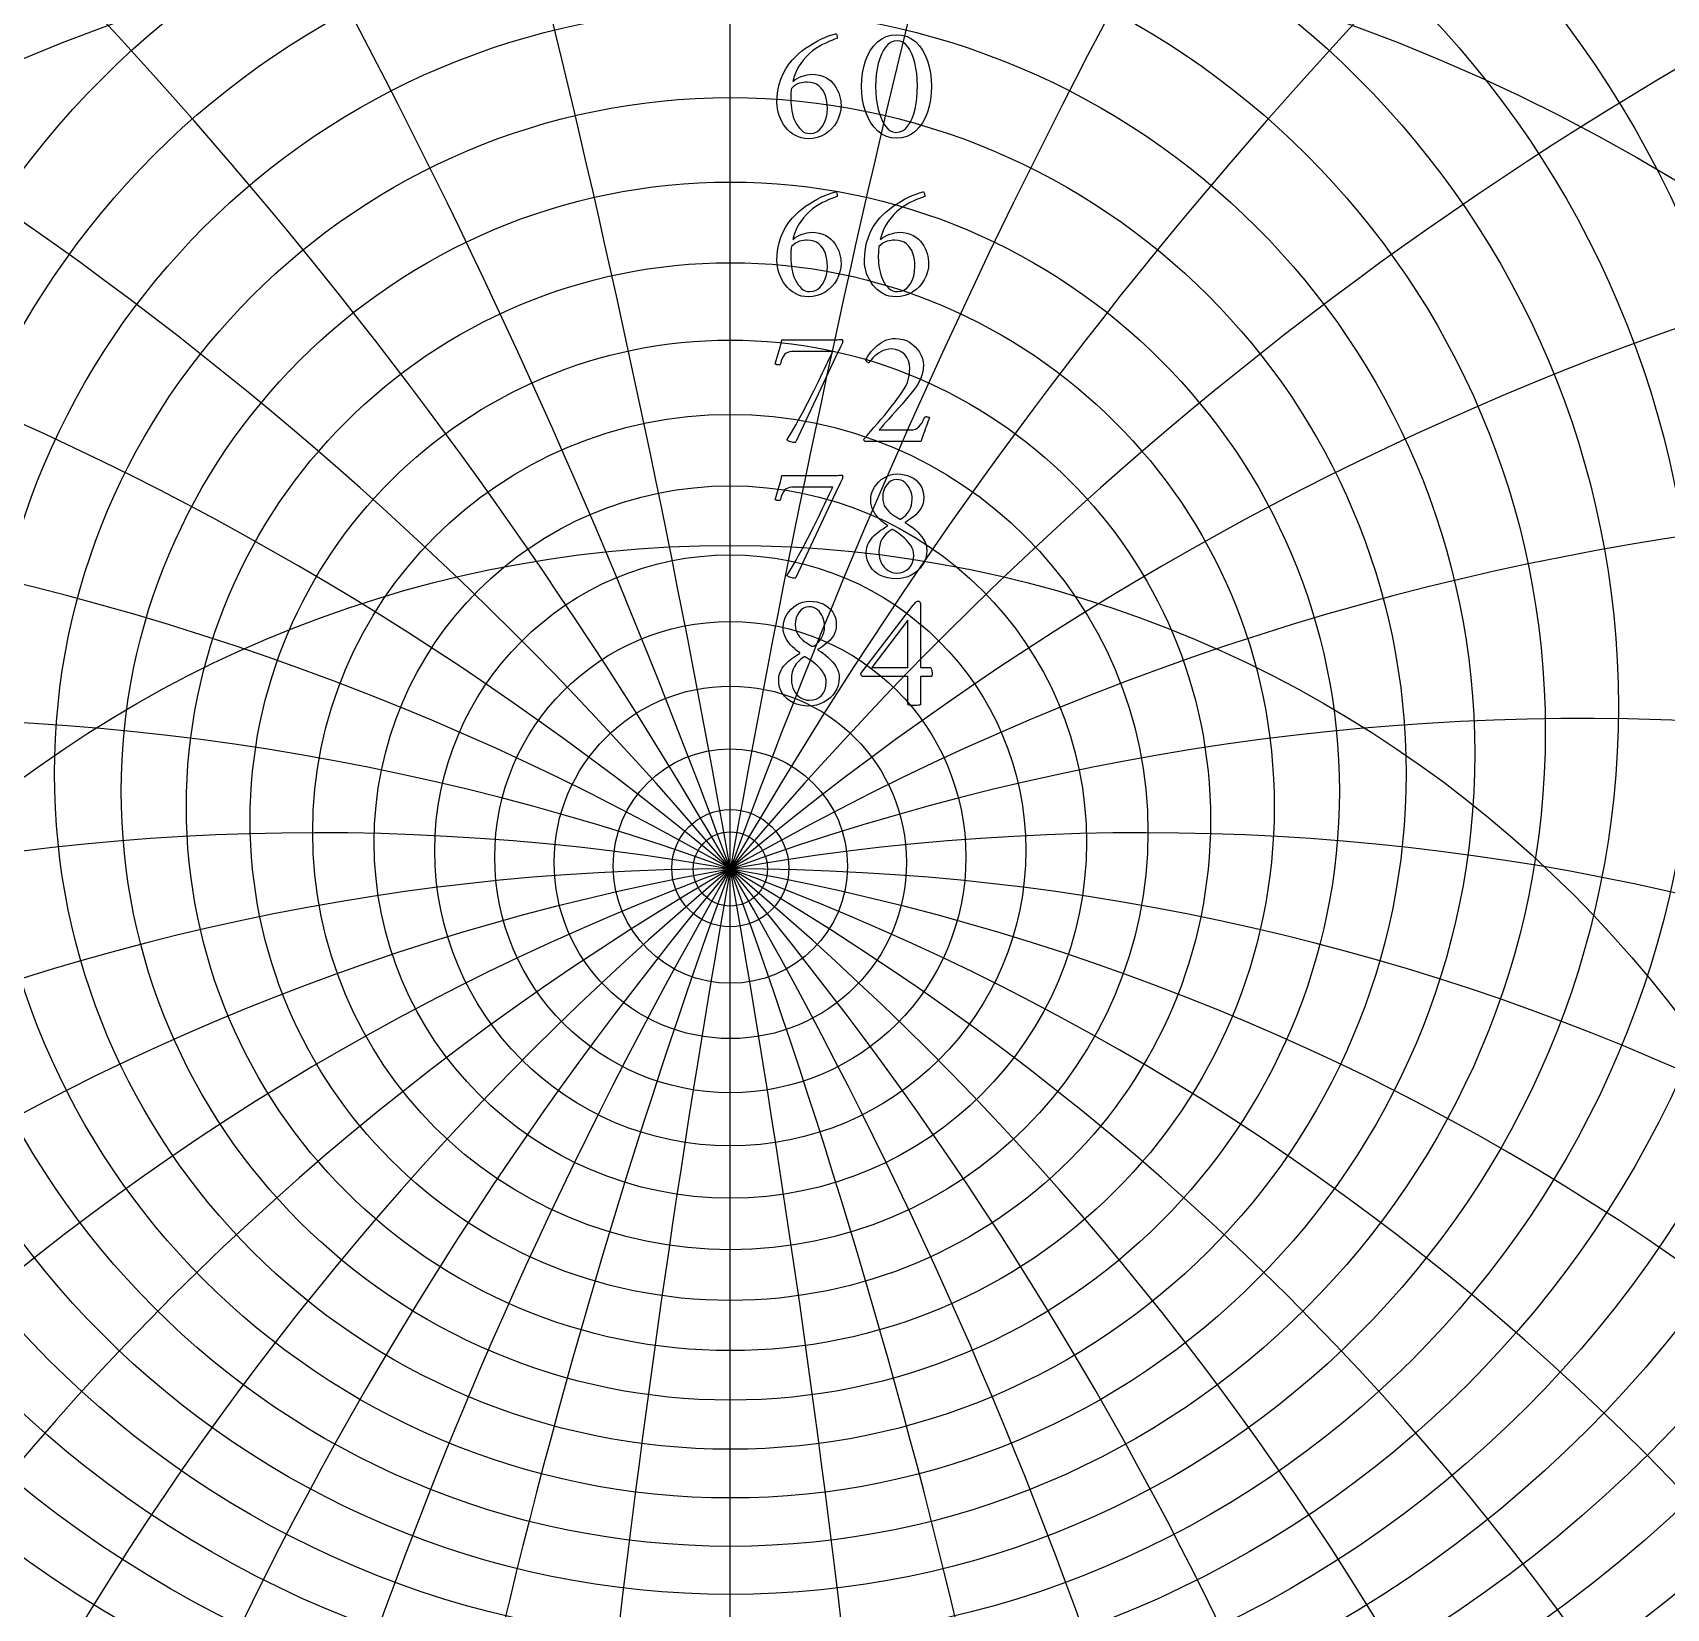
# Model space of a CAD drawing. Header units: millimetres. Extents: x -96 to 96, y -96 to 98.
# Drawn here: x -23.7 to 31.8, y 4.4 to 57.9 of the extents above; entities that cross this region are included whole.
import ezdxf

# ---------------------------------------------------------------- set-up
doc = ezdxf.new("R2010")
doc.units = ezdxf.units.MM
for name, color, linetype in [('CUT_OUTER', 1, 'Continuous'), ('ENGRAVE', 7, 'Continuous'), ('ENGRAVE_FINE', 8, 'Continuous'), ('TEXT', 5, 'Continuous')]:
    doc.layers.add(name, color=color, linetype=linetype)

msp = doc.modelspace()

# ---------------------------------------------------------------- linework, layer by layer
at = {"layer": 'CUT_OUTER'}
for centre, radius, start, end in [((-0.0002, -0.0002), 95.9249, 159.960768, 87.804282), ((-0.0008, 0.0006), 95.924, 92.195139, 159.961115)]:
    msp.add_arc(centre, radius, start, end, dxfattribs=at)
at = {"layer": 'ENGRAVE'}
msp.add_lwpolyline([(0, -94.5), (0, 94.5)], dxfattribs=at)
for centre, radius in [((0, 0), 94.5), ((0, 42.5683), 47.4367), ((0, 35.9715), 32.7296), ((0, 0), 61.8587), ((0, 32.1486), 20.6837), ((0, 0), 40.492), ((0, 30.1353), 10.0362), ((0, 29.5051), 1.26)]:
    msp.add_circle(centre, radius, dxfattribs=at)
for centre, radius, start, end in [((0, 54.128), 67.2765, 168.321204, 11.678796), ((0, 76.3891), 98.2944, 205.930897, 334.069103), ((0, -50.0922), 79.5973, 39, 141), ((0, -50.0922), 79.5973, 39, 141)]:
    msp.add_arc(centre, radius, start, end, dxfattribs=at)
at = {"layer": 'ENGRAVE_FINE'}
for centre, radius in [((0, 40.9497), 44.1915), ((0, 39.498), 41.1178), ((0, 38.1946), 38.1946), ((0, 37.0235), 35.4037), ((0, 35.0269), 30.1585), ((0, 34.1802), 27.6785), ((0, 33.4228), 25.2789), ((0, 32.7476), 22.9502), ((0, 31.6203), 18.4719), ((0, 31.1584), 16.3074), ((0, 30.759), 14.184), ((0, 30.4188), 12.0955), ((0, 29.9062), 8.0009), ((0, 29.7297), 5.9844), ((0, 29.6046), 3.9819), ((0, 29.5299), 1.9887)]:
    msp.add_circle(centre, radius, dxfattribs=at)
for centre, radius, start, end in [((0, 44.3762), 50.8778, 104.46207, 75.53793), ((-451.4186, -50.0922), 458.3824, 3.549067, 18.208032), ((-451.4186, -50.0922), 458.3824, 3.549067, 18.208032), ((451.4186, -50.0922), 458.3824, 161.791968, 176.450933), ((451.4186, -50.0922), 458.3824, 161.791968, 176.450933), ((-218.6917, -50.0922), 232.7269, 7.145895, 36.6736), ((-218.6917, -50.0922), 232.7269, 7.145895, 36.6736), ((218.6917, -50.0922), 232.7269, 143.3264, 172.854105), ((218.6917, -50.0922), 232.7269, 143.3264, 172.854105), ((0, 46.4002), 54.544, 131.30785, 48.69215), ((-137.8665, -50.0922), 159.1945, 10.840654, 55.662821), ((-137.8665, -50.0922), 159.1945, 10.840654, 55.662821), ((137.8665, -50.0922), 159.1945, 124.337179, 169.159346), ((137.8665, -50.0922), 159.1945, 124.337179, 169.159346), ((0, 48.6725), 58.4699, 146.48771, 33.51229), ((0, 51.2324), 62.6972, 158.307565, 21.692435), ((-94.8603, -50.0922), 123.8314, 14.688568, 75.445741), ((-94.8603, -50.0922), 123.8314, 14.688568, 75.445741), ((94.8603, -50.0922), 123.8314, 104.554259, 165.311432), ((94.8603, -50.0922), 123.8314, 104.554259, 165.311432), ((0, 57.4193), 72.2702, 177.166321, 2.833679), ((0, 61.181), 77.756, 185.179056, 354.820944), ((-66.79, -50.0922), 103.9069, 18.753071, 96.251491), ((-66.79, -50.0922), 103.9069, 18.753071, 96.251491), ((66.79, -50.0922), 103.9069, 83.748509, 161.246929), ((66.79, -50.0922), 103.9069, 83.748509, 161.246929), ((0, 65.5084), 83.8317, 192.562112, 347.437888), ((-45.9555, -50.0922), 91.911, 23.109812, 116.954145), ((-45.9555, -50.0922), 91.911, 23.109812, 116.954145), ((45.9555, -50.0922), 91.911, 63.045855, 156.890188), ((45.9555, -50.0922), 91.911, 63.045855, 156.890188), ((0, 70.5242), 90.6233, 199.448543, 340.551457), ((-28.971, -50.0922), 84.7056, 27.851987, 126.345474), ((-28.971, -50.0922), 84.7056, 27.851987, 126.345474), ((28.971, -50.0922), 84.7056, 53.654526, 152.148013), ((28.971, -50.0922), 84.7056, 53.654526, 152.148013), ((-14.0351, -50.0922), 80.8252, 33.097661, 134.238363), ((-14.0351, -50.0922), 80.8252, 33.097661, 134.238363), ((14.0351, -50.0922), 80.8252, 45.761637, 146.902339), ((14.0351, -50.0922), 80.8252, 45.761637, 146.902339)]:
    msp.add_arc(centre, radius, start, end, dxfattribs=at)
at = {"layer": 'TEXT'}
for points in [[(2.7608, 56.4911), (2.8976, 56.4844), (3.0228, 56.4645), (3.1365, 56.4313), (3.2387, 56.3849), (3.3302, 56.3281), (3.4119, 56.264), (3.4839, 56.1926), (3.546, 56.1138), (3.5993, 56.0303), (3.6445, 55.9448), (3.6817, 55.8571), (3.7109, 55.7673), (3.7329, 55.6788), (3.7486, 55.5948), (3.7581, 55.5153), (3.7612, 55.4404), (3.7519, 55.2921), (3.7242, 55.1491), (3.6779, 55.0113), (3.6131, 54.8787), (3.5328, 54.7551), (3.4399, 54.644), (3.3344, 54.5455), (3.2163, 54.4596), (3.0879, 54.3899), (2.9515, 54.3401), (2.8071, 54.3102), (2.6546, 54.3003), (2.5347, 54.3071), (2.4206, 54.3275), (2.3125, 54.3616), (2.2103, 54.4093), (2.1148, 54.4681), (2.0266, 54.5357), (1.9457, 54.612), (1.8722, 54.6971), (1.8064, 54.7891), (1.7486, 54.8864), (1.6988, 54.9889), (1.6571, 55.0967), (1.624, 55.2069), (1.6005, 55.3167), (1.5863, 55.4262), (1.5816, 55.5354), (1.59, 55.7422), (1.6151, 55.9434), (1.6571, 56.139), (1.7157, 56.329), (1.7905, 56.5103), (1.8806, 56.6797), (1.9861, 56.8372), (2.1069, 56.9829), (2.2084, 57.087), (2.3172, 57.1869), (2.4334, 57.2826), (2.5568, 57.3741), (2.6847, 57.4604), (2.8139, 57.5403), (2.9446, 57.614), (3.0766, 57.6815), (3.207, 57.7412), (3.333, 57.7918), (3.4543, 57.8334), (3.5712, 57.8659), (3.589, 57.8619), (3.6033, 57.8498), (3.6141, 57.8297), (3.6215, 57.8016), (3.6264, 57.7717), (3.6299, 57.7464), (3.632, 57.7256), (3.6327, 57.7094), (3.5431, 57.6787), (3.4475, 57.6423), (3.3461, 57.6004), (3.2387, 57.5529), (3.1281, 57.4984), (3.0172, 57.4356), (2.906, 57.3643), (2.7944, 57.2847), (2.6854, 57.1954), (2.582, 57.0953), (2.4842, 56.9844), (2.392, 56.8627), (2.3078, 56.7288), (2.2341, 56.5812), (2.1709, 56.42), (2.1181, 56.2452), (2.1929, 56.3005), (2.2718, 56.3492), (2.3549, 56.3913), (2.4423, 56.4268), (2.5292, 56.4549), (2.6113, 56.475), (2.6885, 56.487), (2.7608, 56.4911)], [(5.6446, 57.8324), (5.8299, 57.8173), (6.0002, 57.7723), (6.1554, 57.6972), (6.2957, 57.592), (6.4204, 57.4619), (6.529, 57.3119), (6.6216, 57.142), (6.6981, 56.9521), (6.758, 56.7476), (6.8008, 56.5337), (6.8264, 56.3103), (6.835, 56.0775), (6.8263, 55.8447), (6.8001, 55.6213), (6.7564, 55.4074), (6.6953, 55.2029), (6.6176, 55.0128), (6.5241, 54.8424), (6.415, 54.6915), (6.2901, 54.5602), (6.1502, 54.4538), (5.996, 54.3778), (5.8275, 54.3322), (5.6446, 54.3171), (5.4665, 54.3322), (5.3009, 54.3778), (5.1479, 54.4538), (5.0075, 54.5602), (4.8812, 54.6915), (4.7707, 54.8424), (4.6758, 55.0128), (4.5967, 55.2029), (4.5344, 55.4074), (4.4898, 55.6213), (4.4631, 55.8447), (4.4542, 56.0775), (4.4629, 56.3103), (4.4891, 56.5337), (4.5328, 56.7476), (4.5939, 56.9521), (4.6718, 57.142), (4.7658, 57.3119), (4.8758, 57.4619), (5.0019, 57.592), (5.1427, 57.6972), (5.2967, 57.7723), (5.464, 57.8173), (5.6446, 57.8324)], [(5.6725, 57.6312), (5.562, 57.6181), (5.4595, 57.5788), (5.365, 57.5133), (5.2785, 57.4216), (5.2008, 57.3079), (5.1325, 57.1764), (5.0737, 57.0271), (5.0243, 56.8599), (4.9851, 56.679), (4.9572, 56.4883), (4.9404, 56.2878), (4.9348, 56.0775), (4.9404, 55.8695), (4.9572, 55.6702), (4.9851, 55.4797), (5.0243, 55.2979), (5.073, 55.1293), (5.1297, 54.9786), (5.1945, 54.8457), (5.2674, 54.7306), (5.3472, 54.6377), (5.4329, 54.5713), (5.5246, 54.5315), (5.6222, 54.5182), (5.74, 54.5319), (5.8472, 54.5727), (5.9439, 54.6408), (6.0302, 54.7362), (6.1062, 54.8543), (6.172, 54.9905), (6.2277, 55.1449), (6.2733, 55.3174), (6.3088, 55.5029), (6.3341, 55.6961), (6.3493, 55.8969), (6.3544, 56.1054), (6.3489, 56.3152), (6.3327, 56.5141), (6.3056, 56.7022), (6.2677, 56.8795), (6.2202, 57.0426), (6.1643, 57.1883), (6.1001, 57.3164), (6.0274, 57.4272), (5.9476, 57.5164), (5.8619, 57.5802), (5.7702, 57.6184), (5.6725, 57.6312)], [(2.0734, 56.0048), (2.0682, 55.9598), (2.0636, 55.914), (2.0598, 55.8676), (2.0566, 55.8204), (2.0542, 55.7729), (2.0525, 55.7254), (2.0514, 55.6779), (2.0511, 55.6304), (2.0535, 55.5371), (2.0608, 55.4418), (2.0731, 55.3443), (2.0902, 55.2448), (2.1124, 55.1459), (2.1398, 55.0506), (2.1724, 54.9587), (2.2103, 54.8703), (2.2535, 54.7877), (2.3018, 54.7132), (2.3555, 54.6466), (2.4143, 54.5881), (2.4782, 54.5404), (2.5471, 54.5064), (2.6208, 54.4859), (2.6993, 54.4791), (2.8247, 54.4945), (2.9383, 54.5406), (3.0399, 54.6174), (3.1297, 54.725), (3.203, 54.8557), (3.2554, 55.0017), (3.2869, 55.163), (3.2973, 55.3398), (3.293, 55.4551), (3.2799, 55.5661), (3.258, 55.673), (3.2275, 55.7757), (3.1875, 55.8714), (3.1374, 55.9573), (3.0771, 56.0335), (3.0067, 56.0999), (2.9253, 56.1536), (2.8321, 56.1921), (2.7269, 56.2151), (2.6099, 56.2228), (2.5497, 56.2205), (2.4863, 56.2137), (2.4197, 56.2024), (2.3501, 56.1865), (2.2793, 56.1615), (2.2096, 56.1229), (2.141, 56.0707), (2.0734, 56.0048)], [(2.7608, 51.1246), (2.8976, 51.118), (3.0228, 51.098), (3.1365, 51.0649), (3.2387, 51.0184), (3.3302, 50.9616), (3.4119, 50.8975), (3.4839, 50.8261), (3.546, 50.7474), (3.5993, 50.6639), (3.6445, 50.5783), (3.6817, 50.4906), (3.7109, 50.4009), (3.7329, 50.3123), (3.7486, 50.2283), (3.7581, 50.1488), (3.7612, 50.0739), (3.7519, 49.9256), (3.7242, 49.7826), (3.6779, 49.6448), (3.6131, 49.5122), (3.5328, 49.3886), (3.4399, 49.2775), (3.3344, 49.179), (3.2163, 49.0931), (3.0879, 49.0234), (2.9515, 48.9736), (2.8071, 48.9438), (2.6546, 48.9338), (2.5347, 48.9406), (2.4206, 48.9611), (2.3125, 48.9951), (2.2103, 49.0428), (2.1148, 49.1017), (2.0266, 49.1692), (1.9457, 49.2456), (1.8722, 49.3306), (1.8064, 49.4227), (1.7486, 49.5199), (1.6988, 49.6225), (1.6571, 49.7302), (1.624, 49.8404), (1.6005, 49.9503), (1.5863, 50.0598), (1.5816, 50.1689), (1.59, 50.3757), (1.6151, 50.5769), (1.6571, 50.7725), (1.7157, 50.9625), (1.7905, 51.1438), (1.8806, 51.3132), (1.9861, 51.4707), (2.1069, 51.6164), (2.2084, 51.7205), (2.3172, 51.8204), (2.4334, 51.9161), (2.5568, 52.0076), (2.6847, 52.0939), (2.8139, 52.1739), (2.9446, 52.2476), (3.0766, 52.315), (3.207, 52.3747), (3.333, 52.4254), (3.4543, 52.4669), (3.5712, 52.4994), (3.589, 52.4954), (3.6033, 52.4833), (3.6141, 52.4633), (3.6215, 52.4351), (3.6264, 52.4053), (3.6299, 52.38), (3.632, 52.3592), (3.6327, 52.3429), (3.5431, 52.3122), (3.4475, 52.2759), (3.3461, 52.234), (3.2387, 52.1864), (3.1281, 52.132), (3.0172, 52.0691), (2.906, 51.9978), (2.7944, 51.9182), (2.6854, 51.8289), (2.582, 51.7289), (2.4842, 51.618), (2.392, 51.4962), (2.3078, 51.3623), (2.2341, 51.2147), (2.1709, 51.0535), (2.1181, 50.8787), (2.1929, 50.9341), (2.2718, 50.9828), (2.3549, 51.0249), (2.4423, 51.0603), (2.5292, 51.0884), (2.6113, 51.1085), (2.6885, 51.1206), (2.7608, 51.1246)], [(5.734, 51.1246), (5.8708, 51.118), (5.996, 51.098), (6.1097, 51.0649), (6.2119, 51.0184), (6.3034, 50.9616), (6.3851, 50.8975), (6.4571, 50.8261), (6.5192, 50.7474), (6.5725, 50.6639), (6.6177, 50.5783), (6.6549, 50.4906), (6.6841, 50.4009), (6.7061, 50.3123), (6.7218, 50.2283), (6.7313, 50.1488), (6.7344, 50.0739), (6.7251, 49.9256), (6.6974, 49.7826), (6.6511, 49.6448), (6.5863, 49.5122), (6.506, 49.3886), (6.413, 49.2775), (6.3076, 49.179), (6.1895, 49.0931), (6.0611, 49.0234), (5.9247, 48.9736), (5.7803, 48.9438), (5.6278, 48.9338), (5.5078, 48.9406), (5.3938, 48.9611), (5.2857, 48.9951), (5.1835, 49.0428), (5.088, 49.1017), (4.9998, 49.1692), (4.9189, 49.2456), (4.8454, 49.3306), (4.7796, 49.4227), (4.7218, 49.5199), (4.672, 49.6225), (4.6302, 49.7302), (4.5972, 49.8404), (4.5737, 49.9503), (4.5595, 50.0598), (4.5548, 50.1689), (4.5632, 50.3757), (4.5883, 50.5769), (4.6302, 50.7725), (4.6889, 50.9625), (4.7637, 51.1438), (4.8538, 51.3132), (4.9593, 51.4707), (5.0801, 51.6164), (5.1816, 51.7205), (5.2904, 51.8204), (5.4066, 51.9161), (5.53, 52.0076), (5.6579, 52.0939), (5.7871, 52.1739), (5.9177, 52.2476), (6.0498, 52.315), (6.1802, 52.3747), (6.3062, 52.4254), (6.4275, 52.4669), (6.5444, 52.4994), (6.5622, 52.4954), (6.5765, 52.4833), (6.5873, 52.4633), (6.5947, 52.4351), (6.5996, 52.4053), (6.6031, 52.38), (6.6052, 52.3592), (6.6059, 52.3429), (6.5163, 52.3122), (6.4207, 52.2759), (6.3193, 52.234), (6.2119, 52.1864), (6.1013, 52.132), (5.9904, 52.0691), (5.8791, 51.9978), (5.7675, 51.9182), (5.6586, 51.8289), (5.5552, 51.7289), (5.4574, 51.618), (5.3652, 51.4962), (5.281, 51.3623), (5.2073, 51.2147), (5.1441, 51.0535), (5.0913, 50.8787), (5.1661, 50.9341), (5.245, 50.9828), (5.3281, 51.0249), (5.4155, 51.0603), (5.5024, 51.0884), (5.5845, 51.1085), (5.6617, 51.1206), (5.734, 51.1246)], [(2.0734, 50.6384), (2.0682, 50.5933), (2.0636, 50.5476), (2.0598, 50.5011), (2.0566, 50.4539), (2.0542, 50.4064), (2.0525, 50.3589), (2.0514, 50.3114), (2.0511, 50.2639), (2.0535, 50.1707), (2.0608, 50.0753), (2.0731, 49.9779), (2.0902, 49.8783), (2.1124, 49.7795), (2.1398, 49.6841), (2.1724, 49.5922), (2.2103, 49.5039), (2.2535, 49.4213), (2.3018, 49.3467), (2.3555, 49.2801), (2.4143, 49.2216), (2.4782, 49.174), (2.5471, 49.1399), (2.6208, 49.1195), (2.6993, 49.1127), (2.8247, 49.128), (2.9383, 49.1741), (3.0399, 49.251), (3.1297, 49.3586), (3.203, 49.4892), (3.2554, 49.6352), (3.2869, 49.7966), (3.2973, 49.9733), (3.293, 50.0886), (3.2799, 50.1997), (3.258, 50.3065), (3.2275, 50.4092), (3.1875, 50.5049), (3.1374, 50.5909), (3.0771, 50.667), (3.0067, 50.7334), (2.9253, 50.7872), (2.8321, 50.8256), (2.7269, 50.8486), (2.6099, 50.8563), (2.5497, 50.8541), (2.4863, 50.8473), (2.4197, 50.8359), (2.3501, 50.82), (2.2793, 50.795), (2.2096, 50.7564), (2.141, 50.7042), (2.0734, 50.6384)], [(5.0466, 50.6384), (5.0414, 50.5933), (5.0368, 50.5476), (5.033, 50.5011), (5.0298, 50.4539), (5.0274, 50.4064), (5.0256, 50.3589), (5.0246, 50.3114), (5.0243, 50.2639), (5.0267, 50.1707), (5.034, 50.0753), (5.0463, 49.9779), (5.0634, 49.8783), (5.0856, 49.7795), (5.113, 49.6841), (5.1456, 49.5922), (5.1835, 49.5039), (5.2267, 49.4213), (5.275, 49.3467), (5.3287, 49.2801), (5.3875, 49.2216), (5.4514, 49.174), (5.5202, 49.1399), (5.5939, 49.1195), (5.6725, 49.1127), (5.7979, 49.128), (5.9115, 49.1741), (6.0131, 49.251), (6.1029, 49.3586), (6.1762, 49.4892), (6.2286, 49.6352), (6.2601, 49.7966), (6.2705, 49.9733), (6.2662, 50.0886), (6.2531, 50.1997), (6.2312, 50.3065), (6.2007, 50.4092), (6.1607, 50.5049), (6.1106, 50.5909), (6.0503, 50.667), (5.9799, 50.7334), (5.8985, 50.7872), (5.8053, 50.8256), (5.7001, 50.8486), (5.5831, 50.8563), (5.5229, 50.8541), (5.4595, 50.8473), (5.3929, 50.8359), (5.3232, 50.82), (5.2525, 50.795), (5.1828, 50.7564), (5.1142, 50.7042), (5.0466, 50.6384)], [(3.4091, 47.4696), (3.4633, 47.4702), (3.5195, 47.4717), (3.5778, 47.4743), (3.6383, 47.478), (3.6934, 47.4817), (3.7361, 47.4843), (3.7661, 47.4859), (3.7836, 47.4864), (3.7982, 47.4833), (3.8087, 47.4738), (3.815, 47.4581), (3.8171, 47.4361), (3.8139, 47.4055), (3.8045, 47.3697), (3.7888, 47.3287), (3.7668, 47.2824), (3.7413, 47.2326), (3.7151, 47.1811), (3.6882, 47.1278), (3.6606, 47.0728), (2.2243, 44.0046), (2.2145, 43.9973), (2.202, 43.9921), (2.1866, 43.9889), (2.1684, 43.9879), (2.1359, 43.9898), (2.1, 43.9955), (2.0605, 44.0052), (2.0175, 44.0186), (1.9784, 44.0345), (1.9505, 44.0514), (1.9337, 44.0694), (1.9281, 44.0885), (1.9997, 44.2002), (2.0748, 44.3232), (2.1534, 44.4573), (2.2355, 44.6026), (2.3198, 44.7556), (2.4052, 44.9128), (2.4917, 45.0742), (2.5792, 45.2397), (2.6662, 45.4067), (2.751, 45.5723), (2.8338, 45.7364), (2.9145, 45.8992), (2.9921, 46.0576), (3.0654, 46.2087), (3.1346, 46.3524), (3.1995, 46.4888), (3.2593, 46.6149), (3.3127, 46.7277), (3.3599, 46.8273), (3.4007, 46.9136), (3.4337, 46.9832), (3.4573, 47.033), (3.4715, 47.0629), (3.4762, 47.0728), (2.0902, 47.0728), (2.014, 47.0665), (1.9477, 47.0477), (1.8911, 47.0162), (1.8443, 46.9722), (1.8038, 46.9146), (1.766, 46.8423), (1.7311, 46.7553), (1.699, 46.6537), (1.6927, 46.639), (1.6794, 46.6285), (1.6591, 46.6222), (1.6319, 46.6201), (1.6223, 46.6208), (1.6102, 46.6229), (1.5958, 46.6264), (1.5788, 46.6313), (1.5619, 46.6369), (1.5474, 46.6425), (1.5353, 46.6481), (1.5257, 46.6537), (1.5615, 46.766), (1.5963, 46.8793), (1.63, 46.9937), (1.6626, 47.1092), (1.6925, 47.2187), (1.7178, 47.3152), (1.7386, 47.3989), (1.7549, 47.4696)], [(6.7679, 44.8318), (6.7396, 44.7624), (6.7106, 44.6885), (6.681, 44.6101), (6.6506, 44.5272), (6.6205, 44.4435), (6.5919, 44.363), (6.5646, 44.2856), (6.5388, 44.2114), (6.5157, 44.1447), (6.4969, 44.0899), (6.4822, 44.0469), (6.4717, 44.0158), (4.5827, 44.0158), (4.5742, 44.0223), (4.5653, 44.0305), (4.556, 44.0404), (4.5464, 44.0521), (4.5379, 44.0642), (4.5317, 44.0752), (4.5281, 44.0851), (4.5269, 44.094), (4.6421, 44.224), (4.7588, 44.3567), (4.8768, 44.4922), (4.9963, 44.6306), (5.1151, 44.7699), (5.231, 44.9086), (5.3442, 45.0466), (5.4546, 45.1838), (5.5597, 45.318), (5.6572, 45.4465), (5.7469, 45.5695), (5.829, 45.6868), (5.9053, 45.8059), (5.9666, 45.9174), (6.0129, 46.0211), (6.0442, 46.1172), (6.065, 46.2104), (6.0798, 46.3058), (6.0887, 46.4032), (6.0917, 46.5028), (6.081, 46.6369), (6.0491, 46.7599), (5.9958, 46.8716), (5.9212, 46.9722), (5.8302, 47.0554), (5.7277, 47.1147), (5.6137, 47.1504), (5.4881, 47.1622), (5.3826, 47.1563), (5.2841, 47.1385), (5.1926, 47.1088), (5.1081, 47.0672), (5.0309, 47.0187), (4.9614, 46.968), (4.8996, 46.9153), (4.8454, 46.8605), (4.7993, 46.8081), (4.7616, 46.7627), (4.7322, 46.7242), (4.7113, 46.6928), (4.6943, 46.6951), (4.6771, 46.7019), (4.6594, 46.7132), (4.6414, 46.7291), (4.6255, 46.7461), (4.6142, 46.7606), (4.6074, 46.7726), (4.6051, 46.7822), (4.6171, 46.8117), (4.6365, 46.85), (4.6633, 46.897), (4.6973, 46.9527), (4.7387, 47.0135), (4.7874, 47.0756), (4.8435, 47.1392), (4.9069, 47.2042), (4.9766, 47.2674), (5.0515, 47.3257), (5.1317, 47.3792), (5.2171, 47.4277), (5.3077, 47.4681), (5.4036, 47.4969), (5.5047, 47.5142), (5.6111, 47.5199), (5.7394, 47.5117), (5.8619, 47.4871), (5.9783, 47.4461), (6.0889, 47.3886), (6.1909, 47.3182), (6.2817, 47.2384), (6.3613, 47.1492), (6.4298, 47.0505), (6.4848, 46.9453), (6.5241, 46.8367), (6.5477, 46.7246), (6.5556, 46.609), (6.5503, 46.4934), (6.5346, 46.3812), (6.5084, 46.2726), (6.4717, 46.1675), (6.426, 46.0658), (6.3725, 45.9677), (6.3114, 45.873), (6.2426, 45.7818), (6.145, 45.6626), (6.0421, 45.5394), (5.934, 45.4125), (5.8206, 45.2816), (5.7062, 45.151), (5.595, 45.0246), (5.4869, 44.9023), (5.3819, 44.7843), (5.2838, 44.6741), (5.1961, 44.5754), (5.1189, 44.4882), (5.0522, 44.4126), (6.1364, 44.4126), (6.2138, 44.4191), (6.2838, 44.4385), (6.3465, 44.4708), (6.4019, 44.516), (6.4527, 44.5745), (6.5018, 44.6466), (6.5491, 44.7324), (6.5947, 44.8318), (6.6027, 44.8464), (6.6156, 44.8569), (6.6334, 44.8632), (6.6562, 44.8653), (6.6659, 44.8646), (6.6785, 44.8625), (6.6939, 44.859), (6.712, 44.8541), (6.7302, 44.8485), (6.7456, 44.8429), (6.7581, 44.8373), (6.7679, 44.8318)], [(3.4091, 42.8624), (3.4633, 42.8629), (3.5195, 42.8645), (3.5778, 42.8671), (3.6383, 42.8708), (3.6934, 42.8744), (3.7361, 42.8771), (3.7661, 42.8786), (3.7836, 42.8791), (3.7982, 42.876), (3.8087, 42.8666), (3.815, 42.8509), (3.8171, 42.8288), (3.8139, 42.7983), (3.8045, 42.7625), (3.7888, 42.7214), (3.7668, 42.6752), (3.7413, 42.6254), (3.7151, 42.5739), (3.6882, 42.5206), (3.6606, 42.4656), (2.2243, 39.3974), (2.2145, 39.39), (2.202, 39.3848), (2.1866, 39.3817), (2.1684, 39.3806), (2.1359, 39.3825), (2.1, 39.3883), (2.0605, 39.3979), (2.0175, 39.4114), (1.9784, 39.4272), (1.9505, 39.4442), (1.9337, 39.4622), (1.9281, 39.4812), (1.9997, 39.593), (2.0748, 39.7159), (2.1534, 39.8501), (2.2355, 39.9954), (2.3198, 40.1484), (2.4052, 40.3055), (2.4917, 40.4669), (2.5792, 40.6325), (2.6662, 40.7994), (2.751, 40.965), (2.8338, 41.1292), (2.9145, 41.292), (2.9921, 41.4504), (3.0654, 41.6014), (3.1346, 41.7452), (3.1995, 41.8816), (3.2593, 42.0077), (3.3127, 42.1205), (3.3599, 42.22), (3.4007, 42.3063), (3.4337, 42.376), (3.4573, 42.4258), (3.4715, 42.4556), (3.4762, 42.4656), (2.0902, 42.4656), (2.014, 42.4593), (1.9477, 42.4404), (1.8911, 42.409), (1.8443, 42.365), (1.8038, 42.3074), (1.766, 42.235), (1.7311, 42.1481), (1.699, 42.0464), (1.6927, 42.0318), (1.6794, 42.0213), (1.6591, 42.015), (1.6319, 42.0129), (1.6223, 42.0136), (1.6102, 42.0157), (1.5958, 42.0192), (1.5788, 42.0241), (1.5619, 42.0297), (1.5474, 42.0353), (1.5353, 42.0408), (1.5257, 42.0464), (1.5615, 42.1587), (1.5963, 42.2721), (1.63, 42.3865), (1.6626, 42.5019), (1.6925, 42.6114), (1.7178, 42.708), (1.7386, 42.7917), (1.7549, 42.8624)], [(5.6725, 42.9183), (5.7929, 42.9123), (5.908, 42.8945), (6.0178, 42.8648), (6.1224, 42.8233), (6.2194, 42.7705), (6.3062, 42.7073), (6.3828, 42.6336), (6.4494, 42.5494), (6.5032, 42.4551), (6.5416, 42.351), (6.5646, 42.2371), (6.5723, 42.1135), (6.566, 42.0108), (6.5472, 41.9151), (6.5157, 41.8264), (6.4717, 41.7446), (6.4188, 41.6692), (6.3607, 41.5993), (6.2973, 41.5351), (6.2286, 41.4764), (6.1582, 41.4226), (6.0896, 41.373), (6.0227, 41.3276), (5.9576, 41.2864), (5.9429, 41.2801), (5.938, 41.2724), (5.9429, 41.2633), (5.9576, 41.2528), (6.0412, 41.2046), (6.1245, 41.1494), (6.2075, 41.0873), (6.2901, 41.0181), (6.369, 40.9434), (6.441, 40.8644), (6.506, 40.7813), (6.5639, 40.694), (6.6116, 40.6035), (6.6457, 40.5109), (6.6661, 40.4163), (6.6729, 40.3195), (6.6638, 40.1861), (6.6366, 40.0596), (6.5912, 39.9402), (6.5276, 39.8277), (6.4492, 39.7245), (6.3593, 39.6328), (6.2578, 39.5526), (6.1448, 39.484), (6.0238, 39.429), (5.8982, 39.3897), (5.7681, 39.3661), (5.6334, 39.3583), (5.4893, 39.3652), (5.3533, 39.3862), (5.2253, 39.4211), (5.1053, 39.47), (4.9958, 39.5315), (4.8992, 39.6042), (4.8155, 39.688), (4.7448, 39.783), (4.6886, 39.8874), (4.6484, 39.9996), (4.6243, 40.1194), (4.6163, 40.2469), (4.6212, 40.3342), (4.6358, 40.4173), (4.6603, 40.4963), (4.6945, 40.571), (4.7361, 40.6416), (4.7825, 40.7079), (4.8339, 40.7701), (4.8901, 40.8281), (4.949, 40.8819), (5.0082, 40.9315), (5.0677, 40.9769), (5.1276, 41.0181), (5.1851, 41.0555), (5.2373, 41.0894), (5.2843, 41.1198), (5.326, 41.1466), (5.3344, 41.1547), (5.3372, 41.162), (5.3344, 41.1687), (5.326, 41.1746), (5.2689, 41.2118), (5.2094, 41.2563), (5.1474, 41.3082), (5.0829, 41.3674), (5.0197, 41.4329), (4.9614, 41.5036), (4.9079, 41.5796), (4.8594, 41.6608), (4.819, 41.7467), (4.7902, 41.8369), (4.7729, 41.9312), (4.7672, 42.0297), (4.775, 42.1449), (4.7986, 42.256), (4.8379, 42.3629), (4.8929, 42.4656), (4.9609, 42.5615), (5.0389, 42.6479), (5.1271, 42.7249), (5.2254, 42.7925), (5.3309, 42.8475), (5.4406, 42.8868), (5.5545, 42.9104), (5.6725, 42.9183)], [(5.6446, 42.7283), (5.5505, 42.7171), (5.4637, 42.6835), (5.3842, 42.6277), (5.3121, 42.5494), (5.2522, 42.4558), (5.2094, 42.3538), (5.1837, 42.2434), (5.1751, 42.1247), (5.1813, 42.0253), (5.1996, 41.934), (5.2302, 41.8507), (5.2729, 41.7754), (5.3241, 41.7074), (5.3798, 41.6461), (5.4401, 41.5915), (5.5049, 41.5434), (5.5698, 41.5005), (5.6306, 41.461), (5.6872, 41.425), (5.7396, 41.3926), (5.7459, 41.3901), (5.7536, 41.3884), (5.7627, 41.3873), (5.7731, 41.387), (5.7756, 41.387), (5.7773, 41.387), (5.7784, 41.387), (5.7787, 41.387), (5.7868, 41.3873), (5.7941, 41.3884), (5.8007, 41.3901), (5.8067, 41.3926), (5.8863, 41.4519), (5.9576, 41.5183), (6.0204, 41.5916), (6.0749, 41.672), (6.1189, 41.7593), (6.1504, 41.8536), (6.1692, 41.9549), (6.1755, 42.0632), (6.1715, 42.1435), (6.1595, 42.2225), (6.1394, 42.3), (6.1113, 42.3762), (6.0758, 42.4485), (6.0337, 42.5145), (5.985, 42.5742), (5.9296, 42.6277), (5.8678, 42.6717), (5.7997, 42.7031), (5.7253, 42.722), (5.6446, 42.7283)], [(5.6446, 39.5539), (5.7719, 39.5643), (5.8856, 39.5958), (5.9857, 39.6482), (6.0721, 39.7215), (6.1418, 39.812), (6.1916, 39.9157), (6.2215, 40.0327), (6.2314, 40.163), (6.2255, 40.2456), (6.2077, 40.3258), (6.178, 40.4035), (6.1364, 40.4788), (6.0868, 40.5508), (6.033, 40.6185), (5.975, 40.6821), (5.9129, 40.7415), (5.8496, 40.7961), (5.7885, 40.8456), (5.7295, 40.8897), (5.6725, 40.9287), (5.6219, 40.9615), (5.5817, 40.9874), (5.552, 41.0062), (5.5328, 41.0181), (5.5223, 41.023), (5.5133, 41.0265), (5.5056, 41.0286), (5.4993, 41.0293), (5.4916, 41.0289), (5.4853, 41.0279), (5.4804, 41.0261), (5.4769, 41.0237), (5.3727, 40.9514), (5.2834, 40.8742), (5.2092, 40.7921), (5.15, 40.7051), (5.1048, 40.6105), (5.0725, 40.5053), (5.0531, 40.3897), (5.0466, 40.2636), (5.0522, 40.1559), (5.069, 40.0562), (5.0969, 39.9645), (5.136, 39.8808), (5.1837, 39.8059), (5.2373, 39.7404), (5.2969, 39.6843), (5.3624, 39.6377), (5.4314, 39.601), (5.5014, 39.5748), (5.5725, 39.5591), (5.6446, 39.5539)], [(2.6993, 38.5977), (2.8197, 38.5918), (2.9348, 38.574), (3.0446, 38.5443), (3.1492, 38.5027), (3.2462, 38.45), (3.333, 38.3868), (3.4096, 38.3131), (3.4762, 38.2289), (3.53, 38.1346), (3.5684, 38.0305), (3.5914, 37.9166), (3.5991, 37.793), (3.5928, 37.6903), (3.574, 37.5946), (3.5425, 37.5058), (3.4985, 37.4241), (3.4456, 37.3487), (3.3875, 37.2788), (3.3241, 37.2145), (3.2554, 37.1559), (3.185, 37.1021), (3.1164, 37.0525), (3.0495, 37.0071), (2.9844, 36.9658), (2.9697, 36.9596), (2.9648, 36.9519), (2.9697, 36.9428), (2.9844, 36.9323), (3.068, 36.8841), (3.1513, 36.8289), (3.2343, 36.7667), (3.3169, 36.6976), (3.3958, 36.6228), (3.4678, 36.5439), (3.5328, 36.4608), (3.5907, 36.3734), (3.6384, 36.283), (3.6725, 36.1904), (3.6929, 36.0957), (3.6997, 35.999), (3.6906, 35.8656), (3.6634, 35.7391), (3.618, 35.6197), (3.5544, 35.5072), (3.476, 35.404), (3.3861, 35.3123), (3.2846, 35.2321), (3.1716, 35.1635), (3.0506, 35.1085), (2.925, 35.0692), (2.7949, 35.0456), (2.6602, 35.0377), (2.5161, 35.0447), (2.3801, 35.0657), (2.2521, 35.1006), (2.1321, 35.1495), (2.0226, 35.211), (1.926, 35.2836), (1.8424, 35.3675), (1.7716, 35.4625), (1.7154, 35.5669), (1.6752, 35.679), (1.6511, 35.7988), (1.6431, 35.9263), (1.648, 36.0137), (1.6626, 36.0968), (1.6871, 36.1757), (1.7213, 36.2505), (1.7629, 36.321), (1.8093, 36.3874), (1.8607, 36.4496), (1.9169, 36.5076), (1.9758, 36.5614), (2.035, 36.611), (2.0945, 36.6564), (2.1544, 36.6976), (2.2119, 36.735), (2.2641, 36.7688), (2.3111, 36.7992), (2.3528, 36.8261), (2.3612, 36.8342), (2.364, 36.8415), (2.3612, 36.8481), (2.3528, 36.8541), (2.2957, 36.8913), (2.2362, 36.9358), (2.1742, 36.9877), (2.1097, 37.0469), (2.0465, 37.1124), (1.9882, 37.1831), (1.9347, 37.2591), (1.8862, 37.3403), (1.8458, 37.4262), (1.817, 37.5163), (1.7997, 37.6106), (1.794, 37.7091), (1.8018, 37.8244), (1.8254, 37.9355), (1.8647, 38.0424), (1.9197, 38.1451), (1.9877, 38.2409), (2.0657, 38.3274), (2.1539, 38.4044), (2.2523, 38.472), (2.3577, 38.527), (2.4674, 38.5663), (2.5813, 38.5899), (2.6993, 38.5977)], [(2.6714, 38.4077), (2.5773, 38.3965), (2.4905, 38.363), (2.411, 38.3071), (2.3389, 38.2289), (2.279, 38.1353), (2.2362, 38.0333), (2.2105, 37.9229), (2.202, 37.8041), (2.2081, 37.7048), (2.2264, 37.6134), (2.257, 37.5301), (2.2998, 37.4549), (2.3509, 37.3869), (2.4066, 37.3256), (2.4669, 37.2709), (2.5317, 37.2229), (2.5967, 37.18), (2.6574, 37.1405), (2.714, 37.1045), (2.7664, 37.072), (2.7727, 37.0696), (2.7804, 37.0678), (2.7895, 37.0668), (2.7999, 37.0664), (2.8024, 37.0664), (2.8041, 37.0664), (2.8052, 37.0664), (2.8055, 37.0664), (2.8136, 37.0668), (2.8209, 37.0678), (2.8275, 37.0696), (2.8335, 37.072), (2.9131, 37.1314), (2.9844, 37.1978), (3.0472, 37.2711), (3.1017, 37.3515), (3.1457, 37.4388), (3.1772, 37.5331), (3.196, 37.6344), (3.2023, 37.7427), (3.1983, 37.823), (3.1863, 37.9019), (3.1662, 37.9795), (3.1381, 38.0556), (3.1026, 38.1279), (3.0605, 38.194), (3.0118, 38.2537), (2.9564, 38.3071), (2.8946, 38.3511), (2.8265, 38.3826), (2.7521, 38.4014), (2.6714, 38.4077)], [(6.3711, 38.6033), (6.3919, 38.6012), (6.4096, 38.5949), (6.424, 38.5845), (6.4354, 38.5698), (6.444, 38.553), (6.4501, 38.5363), (6.4537, 38.5195), (6.455, 38.5027), (6.455, 36.3511), (6.7791, 36.3511), (6.7927, 36.3469), (6.8057, 36.3343), (6.8179, 36.3134), (6.8294, 36.284), (6.8392, 36.2491), (6.8462, 36.2114), (6.8504, 36.1708), (6.8518, 36.1275), (6.8507, 36.0989), (6.8476, 36.0744), (6.8423, 36.0542), (6.835, 36.0381), (6.455, 36.0381), (6.455, 35.0824), (6.4527, 35.0816), (6.4459, 35.079), (6.4345, 35.0746), (6.4186, 35.0685), (6.3926, 35.0624), (6.3509, 35.058), (6.2934, 35.0554), (6.2202, 35.0545), (6.1347, 35.0573), (6.0735, 35.0657), (6.0369, 35.0797), (6.0246, 35.0992), (6.0246, 36.0381), (4.4877, 36.0381), (4.4746, 36.0474), (4.4633, 36.0584), (4.4537, 36.0711), (4.4458, 36.0856), (4.4397, 36.1005), (4.4353, 36.1143), (4.4327, 36.127), (4.4318, 36.1387), (6.2091, 38.4636), (6.2244, 38.4816), (6.2426, 38.502), (6.2635, 38.5249), (6.2873, 38.5502), (6.3114, 38.5735), (6.3334, 38.5901), (6.3533, 38.6), (6.3711, 38.6033)], [(6.0246, 37.9495), (4.8007, 36.3511), (6.0246, 36.3511)], [(2.6714, 35.2333), (2.7987, 35.2438), (2.9124, 35.2753), (3.0125, 35.3276), (3.0989, 35.401), (3.1686, 35.4915), (3.2184, 35.5952), (3.2483, 35.7122), (3.2582, 35.8425), (3.2523, 35.9251), (3.2345, 36.0053), (3.2048, 36.083), (3.1632, 36.1583), (3.1136, 36.2302), (3.0598, 36.298), (3.0018, 36.3616), (2.9397, 36.4209), (2.8764, 36.4756), (2.8153, 36.525), (2.7563, 36.5692), (2.6993, 36.6082), (2.6487, 36.641), (2.6085, 36.6668), (2.5788, 36.6857), (2.5596, 36.6976), (2.5492, 36.7025), (2.5401, 36.706), (2.5324, 36.7081), (2.5261, 36.7088), (2.5184, 36.7084), (2.5121, 36.7074), (2.5072, 36.7056), (2.5037, 36.7032), (2.3995, 36.6309), (2.3102, 36.5537), (2.236, 36.4716), (2.1768, 36.3846), (2.1316, 36.29), (2.0993, 36.1848), (2.0799, 36.0692), (2.0734, 35.9431), (2.079, 35.8353), (2.0958, 35.7356), (2.1237, 35.6439), (2.1628, 35.5603), (2.2105, 35.4854), (2.2641, 35.4199), (2.3237, 35.3638), (2.3892, 35.3172), (2.4582, 35.2805), (2.5282, 35.2543), (2.5993, 35.2386), (2.6714, 35.2333)]]:
    msp.add_lwpolyline(points, close=True, dxfattribs=at)

doc.saveas('drawing.dxf')
